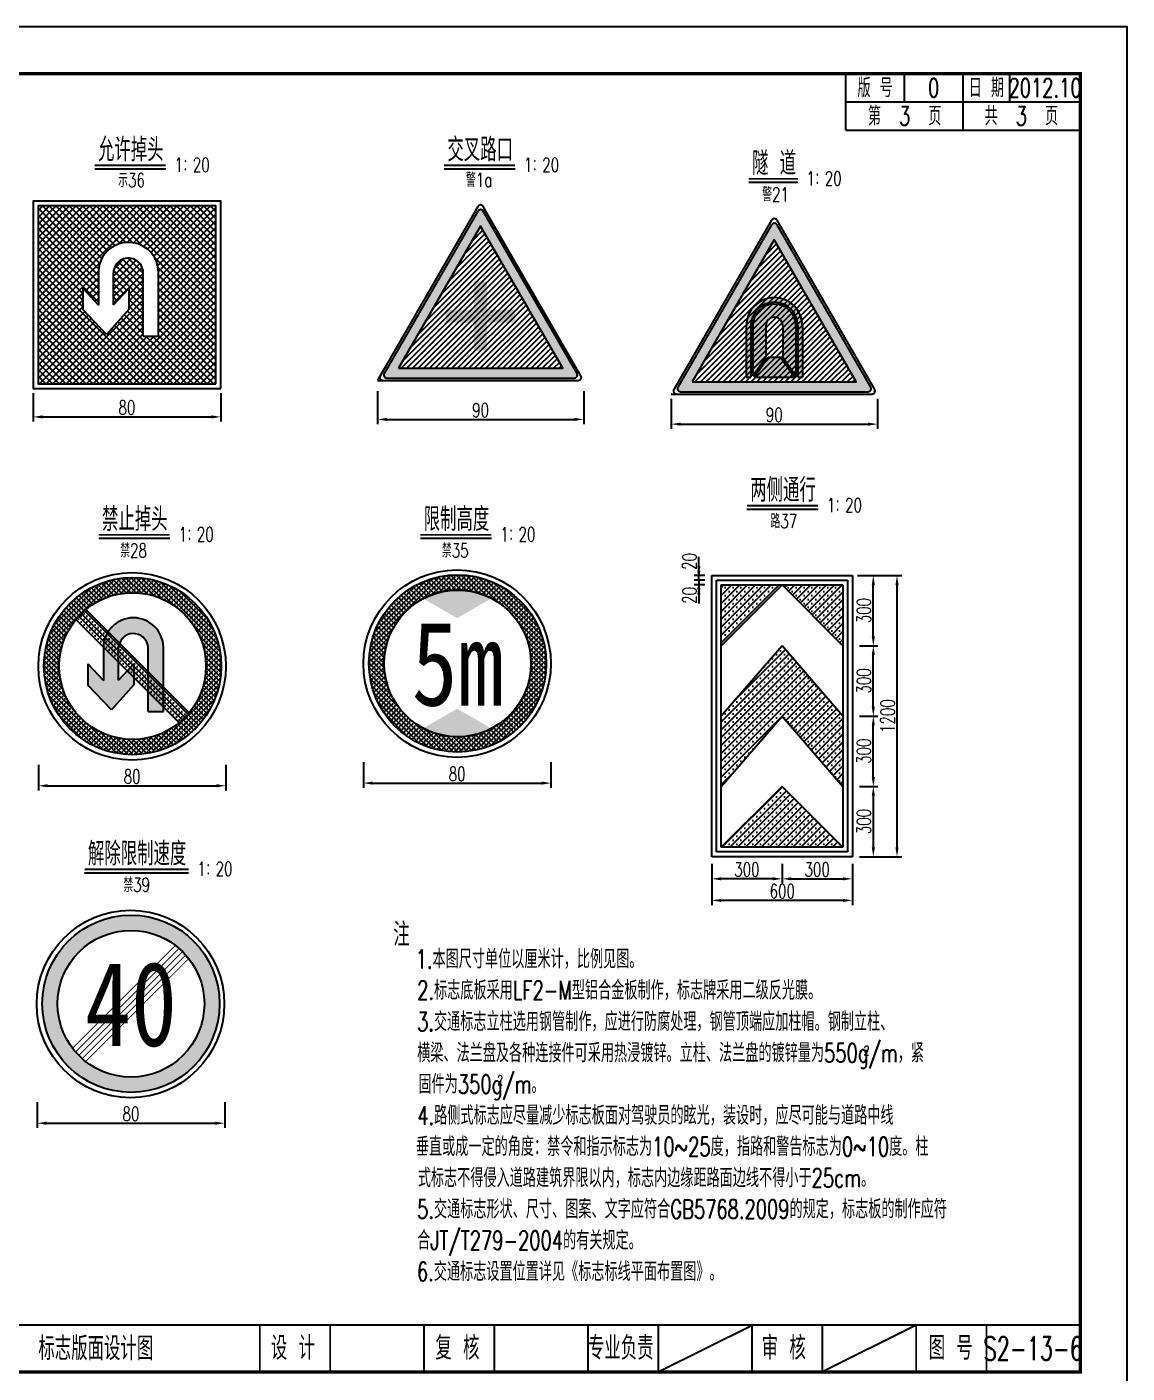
# Model space of a CAD drawing. Extents: x 9922 to 15217, y 1175 to 2938.
# Drawn here: x 14194.9 to 14429.6, y 1353.9 to 1641.1 of the extents above; entities that cross this region are included whole.
import ezdxf
from ezdxf.enums import TextEntityAlignment as Align

# ---------------------------------------------------------------- set-up
doc = ezdxf.new("R2010")
doc.units = 0
doc.header["$LTSCALE"] = 5
doc.header["$PDMODE"] = 32
doc.header["$PDSIZE"] = 0.3
doc.layers.get('0').update_dxf_attribs({"linetype": 'CONTINUOUS'})
doc.layers.get('DEFPOINTS').update_dxf_attribs({"linetype": 'CONTINUOUS'})
for name, color, linetype in [('1', 7, 'CONTINUOUS'), ('2', 7, 'CONTINUOUS'), ('J-交通标志', 4, 'CONTINUOUS'), ('LXL-现状标志牌', 4, 'CONTINUOUS'), ('内框', 4, 'CONTINUOUS'), ('图框', 7, 'CONTINUOUS'), ('尺寸标注', 4, 'CONTINUOUS'), ('文字', 7, 'CONTINUOUS'), ('文字字符', 7, 'CONTINUOUS'), ('标志', 4, 'CONTINUOUS'), ('标注', 4, 'CONTINUOUS')]:
    doc.layers.add(name, color=color, linetype=linetype)
doc.layers.add('BASE', color=6, linetype='CONTINUOUS', lineweight=18)
doc.styles.add('DESIGN', font='romans9_.shx', dxfattribs={"width": 0.8, "bigfont": 'hztxt.shx'})
doc.styles.get("Standard").update_dxf_attribs({"font": 'simplex1.shx', "width": 0.7, "bigfont": 'hztxt.shx'})
doc.styles.add('黑体', font='SIMHEI.TTF')
doc.dimstyles.new('1：20', dxfattribs={"dimtxt": 3, "dimasz": 2, "dimexe": 1, "dimexo": 1, "dimgap": 0.5, "dimtad": 1, "dimlfac": 2, "dimrnd": 0.009500000000000005, "dimdsep": 46, "dimtxsty": 'Standard', "dimcen": 0.09, "dimadec": 0, "dimazin": 0, "dimtfac": 1, "dimtix": 1, "dimtmove": 2, "dimatfit": 3, "dimfxl": 0, "dimtolj": 1, "dimtzin": 0, "dimarcsym": 0})
doc.dimstyles.new('副本 多多标注A3', dxfattribs={"dimtxt": 3, "dimasz": 2, "dimexe": 1, "dimexo": 1, "dimgap": 0.5, "dimtad": 1, "dimlfac": 2, "dimdsep": 46, "dimtxsty": 'Standard', "dimblk1": 'ARR5', "dimblk2": 'ARR5', "dimcen": 0, "dimclrd": 256, "dimclre": 256, "dimclrt": 256, "dimaunit": 1, "dimadec": 4, "dimazin": 0, "dimtfac": 1, "dimtix": 1, "dimtmove": 0, "dimatfit": 3, "dimfxl": 0, "dimtolj": 1, "dimtzin": 0, "dimarcsym": 0})

# ---------------------------------------------------------------- blocks, each defined once
blk = doc.blocks.new('series')
at = {"width": 0.75}
for tag, height, p in [('页码', 4, (-35.00000019351683, -18.99999978748997)), ('图名', 5, (-220.0000000007553, -281.9999998736282)), ('图号', 5, (-20.00000000087118, -281.9999997322674))]:
    blk.add_attdef(tag, text='', height=height, dxfattribs=at).set_placement(p, align=Align.MIDDLE_CENTER)
blk = doc.blocks.new('*D264')
at = {"layer": 'DEFPOINTS', "color": 0, "linetype": 'ByBlock'}
for p in [(14373.48900901048, 1524.07166967742), (14380.51942371647, 1524.07166967742), (14373.48900901047, 1464.071669677711)]:
    blk.add_point(p, dxfattribs=at)
at = {"layer": '标注', "linetype": 'ByBlock', "lineweight": -2}
for p, q in [((14374.51942371647, 1524.07166967742), (14381.51942371647, 1524.07166967742)), ((14380.51942371647, 1466.071669677711), (14380.51942371647, 1522.07166967742)), ((14374.51942371647, 1464.071669677711), (14381.51942371647, 1464.071669677711))]:
    blk.add_line(p, q, dxfattribs=at)
at = {"layer": '标注', "linetype": 'ByBlock'}
for points in [[(14380.18609038314, 1522.07166967742), (14380.8527570498, 1522.07166967742), (14380.51942371647, 1524.07166967742)], [(14380.18609038314, 1466.071669677711), (14380.8527570498, 1466.071669677711), (14380.51942371647, 1464.071669677711)]]:
    blk.add_solid(points, dxfattribs=at)
at = {"layer": '标注', "linetype": 'ByBlock', "insert": (14378.51942371647, 1494.07166967742), "char_height": 3, "attachment_point": 5, "rotation": 90}
blk.add_mtext('\\A1;1200', dxfattribs=at)
blk = doc.blocks.new('ARR5')
at = {"layer": 'BASE', "color": 2}
for p, q in [((0, 0), (-1.200000000000003, -0.2482758620689651)), ((0, 0), (-1.200000000000003, 0)), ((-1.200000000000003, 0), (-1.200000000000003, -0.2482758620689935))]:
    blk.add_line(p, q, dxfattribs=at)
blk = doc.blocks.new('*D265')
at = {"layer": 'DEFPOINTS', "color": 0, "linetype": 'ByBlock'}
for p in [(14340.98962901064, 1463.571669677711), (14370.98902901062, 1463.571669677711), (14340.98962901064, 1454.739560004392)]:
    blk.add_point(p, dxfattribs=at)
at = {"layer": '标注', "linetype": 'ByBlock', "lineweight": -2}
for p, q in [((14340.98962901064, 1460.739560004392), (14340.98962901064, 1453.739560004392)), ((14370.98902901062, 1460.739560004392), (14370.98902901062, 1453.739560004392)), ((14368.98902901062, 1454.739560004392), (14342.98962901064, 1454.739560004392))]:
    blk.add_line(p, q, dxfattribs=at)
at = {"layer": '标注', "linetype": 'ByBlock'}
for points in [[(14342.98962901064, 1455.072893337725), (14342.98962901064, 1454.406226671058), (14340.98962901064, 1454.739560004392)], [(14368.98902901062, 1455.072893337725), (14368.98902901062, 1454.406226671058), (14370.98902901062, 1454.739560004392)]]:
    blk.add_solid(points, dxfattribs=at)
at = {"layer": '标注', "linetype": 'ByBlock', "insert": (14356.03775601582, 1456.739560004392), "char_height": 3, "attachment_point": 5}
blk.add_mtext('\\A1;600', dxfattribs=at)
blk = doc.blocks.new('*D266')
at = {"layer": 'DEFPOINTS', "color": 0, "linetype": 'ByBlock'}
for p in [(14371.48902901062, 1479.07166967742), (14371.48902901046, 1464.071669677711), (14375.46242895854, 1464.071669677711)]:
    blk.add_point(p, dxfattribs=at)
at = {"layer": '标注', "linetype": 'ByBlock', "lineweight": -2}
for p, q in [((14372.48902901062, 1479.07166967742), (14376.46242895854, 1479.07166967742)), ((14375.46242895854, 1477.07166967742), (14375.46242895854, 1466.071669677711)), ((14372.48902901046, 1464.071669677711), (14376.46242895854, 1464.071669677711))]:
    blk.add_line(p, q, dxfattribs=at)
at = {"layer": '标注', "linetype": 'ByBlock'}
for points in [[(14375.12909562521, 1477.07166967742), (14375.79576229188, 1477.07166967742), (14375.46242895854, 1479.07166967742)], [(14375.12909562521, 1466.071669677711), (14375.79576229188, 1466.071669677711), (14375.46242895854, 1464.071669677711)]]:
    blk.add_solid(points, dxfattribs=at)
at = {"layer": '标注', "linetype": 'ByBlock', "insert": (14373.46242895854, 1471.571669677568), "char_height": 3, "attachment_point": 5, "rotation": 90}
blk.add_mtext('\\A1;300', dxfattribs=at)
blk = doc.blocks.new('*D267')
at = {"layer": 'DEFPOINTS', "color": 0, "linetype": 'ByBlock'}
for p in [(14371.48902901062, 1494.07166967742), (14375.46242895854, 1494.07166967742), (14371.48902901062, 1479.07166967742)]:
    blk.add_point(p, dxfattribs=at)
at = {"layer": '标注', "linetype": 'ByBlock', "lineweight": -2}
for p, q in [((14372.48902901062, 1494.07166967742), (14376.46242895854, 1494.07166967742)), ((14375.46242895854, 1481.07166967742), (14375.46242895854, 1492.07166967742)), ((14372.48902901062, 1479.07166967742), (14376.46242895854, 1479.07166967742))]:
    blk.add_line(p, q, dxfattribs=at)
at = {"layer": '标注', "linetype": 'ByBlock'}
for points in [[(14375.12909562521, 1492.07166967742), (14375.79576229188, 1492.07166967742), (14375.46242895854, 1494.07166967742)], [(14375.12909562521, 1481.07166967742), (14375.79576229188, 1481.07166967742), (14375.46242895854, 1479.07166967742)]]:
    blk.add_solid(points, dxfattribs=at)
at = {"layer": '标注', "linetype": 'ByBlock', "insert": (14373.46242895854, 1486.571669677422), "char_height": 3, "attachment_point": 5, "rotation": 90}
blk.add_mtext('\\A1;300', dxfattribs=at)
blk = doc.blocks.new('*D268')
at = {"layer": 'DEFPOINTS', "color": 0, "linetype": 'ByBlock'}
for p in [(14371.48902901062, 1509.07166967742), (14375.46242895854, 1509.07166967742), (14371.48902901062, 1494.07166967742)]:
    blk.add_point(p, dxfattribs=at)
at = {"layer": '标注', "linetype": 'ByBlock', "lineweight": -2}
for p, q in [((14372.48902901062, 1509.07166967742), (14376.46242895854, 1509.07166967742)), ((14375.46242895854, 1496.07166967742), (14375.46242895854, 1507.07166967742)), ((14372.48902901062, 1494.07166967742), (14376.46242895854, 1494.07166967742))]:
    blk.add_line(p, q, dxfattribs=at)
at = {"layer": '标注', "linetype": 'ByBlock'}
for points in [[(14375.12909562521, 1507.07166967742), (14375.79576229188, 1507.07166967742), (14375.46242895854, 1509.07166967742)], [(14375.12909562521, 1496.07166967742), (14375.79576229188, 1496.07166967742), (14375.46242895854, 1494.07166967742)]]:
    blk.add_solid(points, dxfattribs=at)
at = {"layer": '标注', "linetype": 'ByBlock', "insert": (14373.46242895854, 1501.571669677422), "char_height": 3, "attachment_point": 5, "rotation": 90}
blk.add_mtext('\\A1;300', dxfattribs=at)
blk = doc.blocks.new('*D269')
at = {"layer": 'DEFPOINTS', "color": 0, "linetype": 'ByBlock'}
for p in [(14371.09672938333, 1524.07166967742), (14375.46242895854, 1524.07166967742), (14371.48902901062, 1509.07166967742)]:
    blk.add_point(p, dxfattribs=at)
at = {"layer": '标注', "linetype": 'ByBlock', "lineweight": -2}
for p, q in [((14372.09672938333, 1524.07166967742), (14376.46242895854, 1524.07166967742)), ((14375.46242895854, 1511.07166967742), (14375.46242895854, 1522.07166967742)), ((14372.48902901062, 1509.07166967742), (14376.46242895854, 1509.07166967742))]:
    blk.add_line(p, q, dxfattribs=at)
at = {"layer": '标注', "linetype": 'ByBlock'}
for points in [[(14375.12909562521, 1522.07166967742), (14375.79576229188, 1522.07166967742), (14375.46242895854, 1524.07166967742)], [(14375.12909562521, 1511.07166967742), (14375.79576229188, 1511.07166967742), (14375.46242895854, 1509.07166967742)]]:
    blk.add_solid(points, dxfattribs=at)
at = {"layer": '标注', "linetype": 'ByBlock', "insert": (14373.46242895854, 1516.571669677422), "char_height": 3, "attachment_point": 5, "rotation": 90}
blk.add_mtext('\\A1;300', dxfattribs=at)
blk = doc.blocks.new('*D270')
at = {"layer": 'DEFPOINTS', "color": 0, "linetype": 'ByBlock'}
for p in [(14340.98962901063, 1463.57166967771), (14355.98932901068, 1463.57166967771), (14340.98962901063, 1459.348410249113)]:
    blk.add_point(p, dxfattribs=at)
at = {"layer": '标注', "linetype": 'ByBlock', "lineweight": -2}
for p, q in [((14340.98962901063, 1462.57166967771), (14340.98962901063, 1458.348410249113)), ((14355.98932901068, 1462.57166967771), (14355.98932901068, 1458.348410249113)), ((14353.98932901068, 1459.348410249113), (14342.98962901063, 1459.348410249113))]:
    blk.add_line(p, q, dxfattribs=at)
at = {"layer": '标注', "linetype": 'ByBlock'}
for points in [[(14342.98962901063, 1459.681743582446), (14342.98962901063, 1459.015076915779), (14340.98962901063, 1459.348410249113)], [(14353.98932901068, 1459.681743582446), (14353.98932901068, 1459.015076915779), (14355.98932901068, 1459.348410249113)]]:
    blk.add_solid(points, dxfattribs=at)
at = {"layer": '标注', "linetype": 'ByBlock', "insert": (14348.48947901065, 1461.348410249113), "char_height": 3, "attachment_point": 5}
blk.add_mtext('\\A1;300', dxfattribs=at)
blk = doc.blocks.new('*D271')
at = {"layer": 'DEFPOINTS', "color": 0, "linetype": 'ByBlock'}
for p in [(14355.98932901068, 1463.57166967771), (14370.98902901062, 1463.57166967771), (14370.98902901062, 1459.348410249113)]:
    blk.add_point(p, dxfattribs=at)
at = {"layer": '标注', "linetype": 'ByBlock', "lineweight": -2}
for p, q in [((14355.98932901068, 1462.57166967771), (14355.98932901068, 1458.348410249113)), ((14370.98902901062, 1462.57166967771), (14370.98902901062, 1458.348410249113)), ((14357.98932901068, 1459.348410249113), (14368.98902901062, 1459.348410249113))]:
    blk.add_line(p, q, dxfattribs=at)
at = {"layer": '标注', "linetype": 'ByBlock'}
for points in [[(14357.98932901068, 1459.681743582446), (14357.98932901068, 1459.015076915779), (14355.98932901068, 1459.348410249113)], [(14368.98902901062, 1459.681743582446), (14368.98902901062, 1459.015076915779), (14370.98902901062, 1459.348410249113)]]:
    blk.add_solid(points, dxfattribs=at)
at = {"layer": '标注', "linetype": 'ByBlock', "insert": (14363.48917901065, 1461.348410249113), "char_height": 3, "attachment_point": 5}
blk.add_mtext('\\A1;300', dxfattribs=at)
blk = doc.blocks.new('*D272')
at = {"layer": 'DEFPOINTS', "color": 0, "linetype": 'ByBlock'}
for p in [(14338.25186481228, 1524.07166967742), (14340.48962901063, 1524.07166967742), (14340.48962901063, 1523.0716496775)]:
    blk.add_point(p, dxfattribs=at)
at = {"layer": '标注', "linetype": 'ByBlock', "lineweight": -2}
for p, q in [((14338.25186481228, 1526.07166967742), (14338.25186481228, 1528.07166967742)), ((14339.48962901063, 1524.07166967742), (14337.25186481228, 1524.07166967742)), ((14339.48962901063, 1523.0716496775), (14337.25186481228, 1523.0716496775)), ((14338.25186481228, 1523.0716496775), (14338.25186481228, 1524.07166967742)), ((14338.25186481228, 1521.0716496775), (14338.25186481228, 1519.0716496775))]:
    blk.add_line(p, q, dxfattribs=at)
at = {"layer": '标注', "linetype": 'ByBlock'}
for points in [[(14337.91853147894, 1526.07166967742), (14338.58519814561, 1526.07166967742), (14338.25186481228, 1524.07166967742)], [(14337.91853147894, 1521.0716496775), (14338.58519814561, 1521.0716496775), (14338.25186481228, 1523.0716496775)]]:
    blk.add_solid(points, dxfattribs=at)
at = {"layer": '标注', "linetype": 'ByBlock', "insert": (14336.25186481228, 1527.0716496775), "char_height": 3, "attachment_point": 5, "rotation": 90}
blk.add_mtext('\\A1;20', dxfattribs=at)
blk = doc.blocks.new('*D273')
at = {"layer": 'DEFPOINTS', "color": 0, "linetype": 'ByBlock'}
for p in [(14340.48962901063, 1523.0716496775), (14338.25186481228, 1522.071689677455), (14340.48962901063, 1522.071689677455)]:
    blk.add_point(p, dxfattribs=at)
at = {"layer": '标注', "linetype": 'ByBlock', "lineweight": -2}
for p, q in [((14338.25186481228, 1525.0716496775), (14338.25186481228, 1527.0716496775)), ((14339.48962901063, 1523.0716496775), (14337.25186481228, 1523.0716496775)), ((14338.25186481228, 1523.0716496775), (14338.25186481228, 1522.071689677455)), ((14339.48962901063, 1522.071689677455), (14337.25186481228, 1522.071689677455)), ((14338.25186481228, 1520.071689677455), (14338.25186481228, 1518.071689677455))]:
    blk.add_line(p, q, dxfattribs=at)
at = {"layer": '标注', "linetype": 'ByBlock'}
for points in [[(14337.91853147894, 1525.0716496775), (14338.58519814561, 1525.0716496775), (14338.25186481228, 1523.0716496775)], [(14337.91853147894, 1520.071689677455), (14338.58519814561, 1520.071689677455), (14338.25186481228, 1522.071689677455)]]:
    blk.add_solid(points, dxfattribs=at)
at = {"layer": '标注', "linetype": 'ByBlock', "insert": (14336.25186481228, 1519.826627051529), "char_height": 3, "attachment_point": 5, "rotation": 90}
blk.add_mtext('\\A1;20', dxfattribs=at)
blk = doc.blocks.new('*D274')
at = {"layer": 'DEFPOINTS', "color": 0, "linetype": 'Continuous'}
for p in [(14332.33342009092, 1562.790663613715), (14376.33516455041, 1562.790663613716), (14376.33516455041, 1556.371449082023)]:
    blk.add_point(p, dxfattribs=at)
at = {"layer": '尺寸标注', "color": 0, "linetype": 'Continuous', "lineweight": -2}
for p, q in [((14332.33342009092, 1561.790663613715), (14332.33342009092, 1555.371449082023)), ((14376.33516455041, 1561.790663613716), (14376.33516455041, 1555.371449082023)), ((14334.33342009092, 1556.371449082023), (14374.33516455041, 1556.371449082023))]:
    blk.add_line(p, q, dxfattribs=at)
at = {"layer": '尺寸标注', "color": 0, "linetype": 'Continuous'}
for points in [[(14334.33342009092, 1556.704782415356), (14334.33342009092, 1556.03811574869), (14332.33342009092, 1556.371449082023)], [(14374.33516455041, 1556.704782415356), (14374.33516455041, 1556.03811574869), (14376.33516455041, 1556.371449082023)]]:
    blk.add_solid(points, dxfattribs=at)
at = {"layer": '尺寸标注', "color": 0, "linetype": 'Continuous', "insert": (14354.33429232066, 1558.371449082023), "char_height": 3, "attachment_point": 5}
blk.add_mtext('\\A1;90', dxfattribs=at)
blk = doc.blocks.new('*D395')
at = {"layer": 'DEFPOINTS', "color": 0, "linetype": 'Continuous'}
for p in [(14196.24853816027, 1563.950651051226), (14236.24666351418, 1563.950651051161), (14236.24666351418, 1557.911215485169)]:
    blk.add_point(p, dxfattribs=at)
at = {"layer": '尺寸标注', "color": 0, "linetype": 'Continuous', "lineweight": -2}
for p, q in [((14196.24853816027, 1562.950651051226), (14196.24853816027, 1556.911215485169)), ((14236.24666351418, 1562.950651051161), (14236.24666351418, 1556.911215485169)), ((14198.24853816027, 1557.911215485169), (14234.24666351418, 1557.911215485169))]:
    blk.add_line(p, q, dxfattribs=at)
at = {"layer": '尺寸标注', "color": 0, "linetype": 'Continuous'}
for points in [[(14198.24853816027, 1558.244548818502), (14198.24853816027, 1557.577882151836), (14196.24853816027, 1557.911215485169)], [(14234.24666351418, 1558.244548818502), (14234.24666351418, 1557.577882151836), (14236.24666351418, 1557.911215485169)]]:
    blk.add_solid(points, dxfattribs=at)
at = {"layer": '尺寸标注', "color": 0, "linetype": 'Continuous', "insert": (14216.24760083722, 1559.911215485169), "char_height": 3, "attachment_point": 5}
blk.add_mtext('\\A1;80', dxfattribs=at)
blk = doc.blocks.new('*D276')
at = {"layer": 'DEFPOINTS', "color": 0, "linetype": 'Continuous'}
for p in [(14197.34467627925, 1484.697727838301), (14237.34434795777, 1484.697727838301), (14237.34434795777, 1479.202517157739)]:
    blk.add_point(p, dxfattribs=at)
at = {"layer": '尺寸标注', "color": 0, "linetype": 'Continuous', "lineweight": -2}
for p, q in [((14197.34467627925, 1483.697727838301), (14197.34467627925, 1478.202517157739)), ((14237.34434795777, 1483.697727838301), (14237.34434795777, 1478.202517157739)), ((14199.34467627925, 1479.202517157739), (14235.34434795777, 1479.202517157739))]:
    blk.add_line(p, q, dxfattribs=at)
at = {"layer": '尺寸标注', "color": 0, "linetype": 'Continuous'}
for points in [[(14199.34467627925, 1479.535850491072), (14199.34467627925, 1478.869183824406), (14197.34467627925, 1479.202517157739)], [(14235.34434795777, 1479.535850491072), (14235.34434795777, 1478.869183824406), (14237.34434795777, 1479.202517157739)]]:
    blk.add_solid(points, dxfattribs=at)
at = {"layer": '尺寸标注', "color": 0, "linetype": 'Continuous', "insert": (14217.34451211851, 1481.202517157739), "char_height": 3, "attachment_point": 5}
blk.add_mtext('\\A1;80', dxfattribs=at)
blk = doc.blocks.new('*D277')
at = {"layer": 'DEFPOINTS', "color": 0, "linetype": 'Continuous'}
for p in [(14266.67921400823, 1485.264743115697), (14306.67888568675, 1485.264743115697), (14306.67888568675, 1479.769532435134)]:
    blk.add_point(p, dxfattribs=at)
at = {"layer": '尺寸标注', "color": 0, "linetype": 'Continuous', "lineweight": -2}
for p, q in [((14266.67921400823, 1484.264743115697), (14266.67921400823, 1478.769532435134)), ((14306.67888568675, 1484.264743115697), (14306.67888568675, 1478.769532435134)), ((14268.67921400823, 1479.769532435134), (14304.67888568675, 1479.769532435134))]:
    blk.add_line(p, q, dxfattribs=at)
at = {"layer": '尺寸标注', "color": 0, "linetype": 'Continuous'}
for points in [[(14268.67921400823, 1480.102865768468), (14268.67921400823, 1479.436199101801), (14266.67921400823, 1479.769532435134)], [(14304.67888568675, 1480.102865768468), (14304.67888568675, 1479.436199101801), (14306.67888568675, 1479.769532435134)]]:
    blk.add_solid(points, dxfattribs=at)
at = {"layer": '尺寸标注', "color": 0, "linetype": 'Continuous', "insert": (14286.67904984749, 1481.769532435134), "char_height": 3, "attachment_point": 5}
blk.add_mtext('\\A1;80', dxfattribs=at)
blk = doc.blocks.new('*D285')
at = {"layer": 'DEFPOINTS', "color": 0, "linetype": 'Continuous'}
for p in [(14269.68286656667, 1565.704091434757), (14313.68461102616, 1565.704091434757), (14313.68461102616, 1557.379770651527)]:
    blk.add_point(p, dxfattribs=at)
at = {"layer": '尺寸标注', "color": 0, "linetype": 'Continuous', "lineweight": -2}
for p, q in [((14269.68286656667, 1563.379770651527), (14269.68286656667, 1556.379770651527)), ((14313.68461102616, 1563.379770651527), (14313.68461102616, 1556.379770651527)), ((14271.68286656667, 1557.379770651527), (14311.68461102616, 1557.379770651527))]:
    blk.add_line(p, q, dxfattribs=at)
at = {"layer": '尺寸标注', "color": 0, "linetype": 'Continuous'}
for points in [[(14271.68286656667, 1557.71310398486), (14271.68286656667, 1557.046437318194), (14269.68286656667, 1557.379770651527)], [(14311.68461102616, 1557.71310398486), (14311.68461102616, 1557.046437318194), (14313.68461102616, 1557.379770651527)]]:
    blk.add_solid(points, dxfattribs=at)
at = {"layer": '尺寸标注', "color": 0, "linetype": 'Continuous', "insert": (14291.68373879642, 1559.379770651527), "char_height": 3, "attachment_point": 5}
blk.add_mtext('\\A1;90', dxfattribs=at)
blk = doc.blocks.new('123')
at = {"layer": '图框'}
blk.add_lwpolyline([(10930.15521154882, 1893.643909131336), (10930.15521154882, 2190.643909131336), (10510.15521154882, 2190.643909131336), (10510.15521154882, 1893.643909131336)], close=True, dxfattribs=at)
blk = doc.blocks.new('*D462')
at = {"layer": 'DEFPOINTS', "color": 0, "linetype": 'Continuous'}
for p in [(14197.09905223795, 1412.68972533857), (14237.09872391646, 1412.68972533857), (14237.09872391646, 1407.194514658007)]:
    blk.add_point(p, dxfattribs=at)
at = {"layer": '尺寸标注', "color": 0, "linetype": 'Continuous', "lineweight": -2}
for p, q in [((14197.09905223795, 1411.68972533857), (14197.09905223795, 1406.194514658007)), ((14237.09872391646, 1411.68972533857), (14237.09872391646, 1406.194514658007)), ((14199.09905223795, 1407.194514658007), (14235.09872391646, 1407.194514658007))]:
    blk.add_line(p, q, dxfattribs=at)
at = {"layer": '尺寸标注', "color": 0, "linetype": 'Continuous'}
for points in [[(14199.09905223795, 1407.52784799134), (14199.09905223795, 1406.861181324674), (14197.09905223795, 1407.194514658007)], [(14235.09872391646, 1407.52784799134), (14235.09872391646, 1406.861181324674), (14237.09872391646, 1407.194514658007)]]:
    blk.add_solid(points, dxfattribs=at)
at = {"layer": '尺寸标注', "color": 0, "linetype": 'Continuous', "insert": (14217.0988880772, 1409.194514658007), "char_height": 3, "attachment_point": 5}
blk.add_mtext('\\A1;80', dxfattribs=at)

msp = doc.modelspace()

# ---------------------------------------------------------------- hatches: boundary and pattern name
for points in [[(14299.02819345541, 1580.825277471292), (14299.02819345541, 1578.025277471291), (14293.02819345541, 1578.025277471291), (14293.02819345541, 1572.025277471291), (14290.22819345541, 1572.025277471291), (14290.22819345541, 1578.025277471291), (14284.22819345541, 1578.025277471291), (14284.22819345541, 1580.825277471292), (14290.22819345541, 1580.825277471292), (14290.22819345541, 1586.825277471292), (14293.02819345541, 1586.825277471292), (14293.02819345541, 1580.825277471292)], [(14353.02764409267, 1570.627554264874), (14355.64828823777, 1570.627554264874), (14358.64828823777, 1566.379186971776), (14350.02764409267, 1566.379186971776)]]:
    msp.add_hatch(color=256).paths.add_polyline_path(points)
h = msp.add_hatch(color=256)
edge = h.paths.add_edge_path()
edge.add_arc((14354.33796616522, 1577.379186971776), 5, 0, 180)
edge.add_line((14349.33796616522, 1577.379186971776), (14349.33796616522, 1566.379186971776))
edge.add_line((14349.33796616522, 1566.379186971776), (14348.33796616522, 1566.379186971776))
edge.add_line((14348.33796616522, 1566.379186971776), (14348.33796616522, 1577.379186971776))
edge.add_arc((14354.33796616522, 1577.379186971776), 6, 0, 180, ccw=False)
edge.add_line((14360.33796616522, 1577.379186971776), (14360.33796616522, 1566.379186971776))
edge.add_line((14360.33796616522, 1566.379186971776), (14359.33796616522, 1566.379186971776))
edge.add_line((14359.33796616522, 1566.379186971776), (14359.33796616522, 1577.379186971776))
h = msp.add_hatch(color=256)
edge = h.paths.add_edge_path()
edge.add_line((14349.73796616522, 1566.662411457982), (14352.53796616522, 1570.627554264874))
edge.add_line((14352.53796616522, 1570.627554264874), (14352.53796616522, 1577.379186971776))
edge.add_arc((14354.33796616522, 1577.394571618351), 1.800065745284769, -0.4896965858728777, 180.4896965858663, ccw=False)
edge.add_line((14356.13796616522, 1577.379186971776), (14356.13796616522, 1570.627554264874))
edge.add_line((14356.13796616522, 1570.627554264874), (14358.93796616522, 1566.662411457983))
edge.add_line((14358.93796616522, 1566.662411457983), (14358.93796616522, 1577.379186971776))
edge.add_arc((14354.33796616522, 1577.379186971776), 4.6, 0, 180)
edge.add_line((14349.73796616522, 1577.379186971776), (14349.73796616522, 1566.662411457982))
at = {"layer": '1'}
h = msp.add_hatch(color=256, dxfattribs=at)
h.paths.add_polyline_path([(14292.26761217745, 1601.763471145751, 0.5773502691896254), (14291.05984498899, 1601.763471145751), (14271.1315401564, 1567.246634666975, 0.5773502691896583), (14271.73542375063, 1566.200677599911), (14311.59203341582, 1566.200677599911, 0.5773502691896254), (14312.19591701005, 1567.246634666975)])
h.paths.add_polyline_path([(14291.66372858322, 1598.625599944559), (14309.1764990389, 1568.292591734039), (14274.15095812755, 1568.292591734039)], flags=16)
h = msp.add_hatch(color=256, dxfattribs=at)
h.paths.add_polyline_path([(14354.91795805049, 1598.85004332471, 0.5773502691896254), (14353.71019086203, 1598.85004332471), (14333.78188602943, 1564.333206845934, 0.5773502691896583), (14334.38576962366, 1563.28724977887), (14374.24237928886, 1563.28724977887, 0.5773502691896254), (14374.84626288309, 1564.333206845934)])
h.paths.add_polyline_path([(14354.31407445626, 1595.712172123518), (14371.82684491193, 1565.379163912998), (14336.80130400058, 1565.379163912998)], flags=16)
at = {"layer": '2'}
h = msp.add_hatch(dxfattribs=at)
h.set_pattern_fill('ANSI37', color=5, scale=0.3190131858783496, style=0)
h.set_pattern_definition([(45, (15082.03326536541, 1501.184165444802), (-0.716205028796455, 0.716205028796455), []), (135, (15082.03326536541, 1501.184165444802), (-0.7162050287964552, -0.7162050287964549), [])])
h.paths.add_polyline_path([(14197.26938035508, 1564.971493246037), (14235.22582131937, 1564.971493246037), (14235.22582131937, 1602.927934210321), (14197.26938035508, 1602.927934210321)])
h.paths.add_polyline_path([(14206.85116525804, 1585.357152582718), (14210.14603786508, 1581.780073691572), (14210.14603786508, 1588.6532645625, -1.018931031244857), (14222.95944123783, 1588.612615191282), (14222.95944123783, 1575.154351756553), (14219.70524166997, 1575.154351756553), (14219.70524166997, 1588.974874863913, 0.9348253795597157), (14213.36458027084, 1588.690335245262), (14213.36444891932, 1581.820723063009), (14216.6544370008, 1585.316503211288), (14216.6544370008, 1580.845156092694), (14211.8620322312, 1575.520184136723), (14206.85116525804, 1580.80450672126)], flags=16)
h = msp.add_hatch(dxfattribs=at)
h.set_pattern_fill('ANSI31', color=2, scale=0.2681941197600131, style=0)
h.set_pattern_definition([(45, (9814.88322281318, 598.2736363454992), (-0.6021129714024027, 0.6021129714024028), [])])
h.paths.add_polyline_path([(14291.68727079672, 1598.610898214015), (14274.17391928054, 1568.285476847982), (14309.1943612303, 1568.285476847982)])
h = msp.add_hatch(dxfattribs=at)
h.set_pattern_fill('ANSI31', color=2, scale=0.2681941197600131, style=0)
h.set_pattern_definition([(45, (9877.533568686216, 595.3602085244581), (-0.6021129714024027, 0.6021129714024028), [])])
h.paths.add_polyline_path([(14354.33761666976, 1595.697470392974), (14336.82426515357, 1565.372049026941), (14371.84470710334, 1565.372049026941)])
h = msp.add_hatch(dxfattribs=at)
h.set_pattern_fill('SACNCR', color=1, scale=0.3165740969017776, angle=90, style=0)
h.set_pattern_definition([(135, (9253.661407911173, 307.9612527398149), (-0.5330468384013991, -0.533046838401399), []), (135, (9253.661407911173, 308.4943002041778), (-0.5330468384013991, -0.533046838401399), [0, -0.753842068247358])])
h.paths.add_polyline_path([(14198.5289888365, 1504.744304137311, 1), (14236.35808491549, 1504.744304137311, 1)])
h.paths.add_polyline_path([(14233.10203257747, 1504.744304137311, -1), (14201.78504117453, 1504.744304137311, -1)], flags=16)
h = msp.add_hatch(dxfattribs=at)
h.set_pattern_fill('SACNCR', color=1, scale=0.3165740969017776, angle=90, style=0)
h.set_pattern_definition([(135, (9322.995945640148, 308.5282680172104), (-0.5330468384013991, -0.533046838401399), []), (135, (9322.995945640148, 309.0613154815733), (-0.5330468384013991, -0.533046838401399), [0, -0.753842068247358])])
h.paths.add_polyline_path([(14267.86352656548, 1505.311319414707, 1), (14305.69262264447, 1505.311319414707, 1)])
h.paths.add_polyline_path([(14302.43657030644, 1505.311319414707, -1), (14271.11957890351, 1505.311319414707, -1)], flags=16)
h = msp.add_hatch(dxfattribs=at)
h.set_pattern_fill('SACNCR', color=10, scale=0.5, angle=5.856e-11, style=0)
h.set_pattern_definition([(45.00000000005856, (10796.9339123823, 1437.305378933625), (-0.8418990113510936, 0.8418990113493728), []), (45.00000000005856, (10797.7758123823, 1437.305378933626), (-0.8418990113510936, 0.8418990113493728), [0, -1.190625])])
h.paths.add_polyline_path([(14355.98932901075, 1522.071689677456), (14342.98960901067, 1522.071689677455), (14342.98960901068, 1509.071669677429)])
h.paths.add_polyline_path([(14368.98904901076, 1522.071689677456), (14355.98932901075, 1522.071689677455), (14368.98904901076, 1509.07166967742)])
h.paths.add_polyline_path([(14355.98932901075, 1509.071669677419), (14342.98960901069, 1494.07166967744), (14342.9896090107, 1479.071669677452), (14355.98932901075, 1494.071669677419), (14368.98904901076, 1479.07166967742), (14368.98904901076, 1494.071669677421)])
h.paths.add_polyline_path([(14355.98932901068, 1479.07166967742), (14342.9896090107, 1466.071649677384), (14368.98904901076, 1466.071649677384)])
h = msp.add_hatch(dxfattribs=at)
h.set_pattern_fill('SACNCR', color=1, scale=9, angle=90, style=0)
h.set_pattern_definition([(135, (11774.08150915057, 164.6134917198319), (-0.5966213466261495, -0.5966213466261494), []), (135, (11774.08150915057, 165.2101130688319), (-0.5966213466261495, -0.5966213466261494), [0, -0.84375])])
h.paths.add_polyline_path([(14229.52550567318, 1494.783655683685), (14207.48288842238, 1516.826272934497), (14205.36156807882, 1514.704952590937), (14227.40418532962, 1492.662335340126)])
at = {"layer": '标志', "linetype": 'Continuous'}
h = msp.add_hatch(color=7, dxfattribs=at)
edge = h.paths.add_edge_path()
edge.add_line((14286.67904984749, 1514.969501995398), (14279.44454860739, 1519.146343233824))
edge.add_arc((14286.77807460498, 1505.311319414709), 15.65849570146462, 62.501910019587, 117.92670436806691, ccw=False)
edge.add_line((14294.00790026243, 1519.200815755313), (14286.67904984749, 1514.969501995398))
h = msp.add_hatch(color=7, dxfattribs=at)
edge = h.paths.add_edge_path()
edge.add_line((14214.43840637284, 1501.701124766795), (14214.43853772435, 1508.57073694905))
edge.add_arc((14217.61846403296, 1508.499178862654), 3.180731344825718, 6.428005607754585, 178.7108869535317, ccw=False)
edge.add_line((14220.77919912348, 1508.85527656772), (14220.77919912348, 1495.034753460341))
edge.add_line((14220.77919912348, 1495.034753460341), (14224.03339869134, 1495.034753460341))
edge.add_line((14224.03339869134, 1495.034753460341), (14224.03339869134, 1508.77398380622))
edge.add_arc((14217.62707819787, 1508.633500350589), 6.407860631003816, 1.256231134257319, 179.1072990752229)
edge.add_line((14211.21999531859, 1508.733334434786), (14211.21999531859, 1501.66047539536))
edge.add_line((14211.21999531859, 1501.66047539536), (14207.92512271155, 1505.237554286507))
edge.add_line((14207.92512271155, 1505.237554286507), (14207.92512271155, 1500.684908425048))
edge.add_line((14207.92512271155, 1500.684908425048), (14212.93598968471, 1495.400585840513))
edge.add_line((14212.93598968471, 1495.400585840513), (14217.72839445431, 1500.725557796482))
edge.add_line((14217.72839445431, 1500.725557796482), (14217.72839445431, 1505.196904915074))
edge.add_line((14217.72839445431, 1505.196904915074), (14214.43840637284, 1501.701124766795))
h = msp.add_hatch(color=7, dxfattribs=at)
edge = h.paths.add_edge_path()
edge.add_line((14286.67904984749, 1495.653136834015), (14294.00790026243, 1491.4218230741))
edge.add_arc((14286.77807460498, 1505.311319414708), 15.65849570146792, 242.0732956319357, 297.4980899804042, ccw=False)
edge.add_line((14279.44454860739, 1491.47629559559), (14286.67904984749, 1495.653136834015))
h = msp.add_hatch(color=7, dxfattribs=at)
edge = h.paths.add_edge_path(flags=16)
edge.add_arc((14217.0988880772, 1432.686110339447), 15.65849570146714, 0, 360)
edge = h.paths.add_edge_path()
edge.add_arc((14217.0988880772, 1432.686110339447), 18.91454803949361, 0, 360)

# ---------------------------------------------------------------- linework, layer by layer
at = {"layer": '1', "linetype": 'ByBlock'}
for points in [[(14270.84434571681, 1565.704091434757), (14312.52333952723, 1565.704091434756, 0.5773395539759058), (14313.10400760572, 1566.709800717996), (14292.26823646193, 1602.801094232406, 0.5773200870172038), (14291.10695221777, 1602.801184138615), (14270.26372955113, 1566.709890624205, 0.5773911677442399)], [(14333.49469158985, 1562.790663613716), (14375.17368540027, 1562.790663613715, 0.5773395539759058), (14375.75435347875, 1563.796372896955), (14354.91858233497, 1599.887666411365, 0.5773200870172038), (14353.7572980908, 1599.887756317574), (14332.91407542417, 1563.796462803164, 0.5773911677442399)]]:
    msp.add_lwpolyline(points, format="xyb", close=True, dxfattribs=at)
at = {"layer": 'J-交通标志', "color": 2}
for p, q in [((14340.98962901063, 1524.07166967742), (14370.98902901065, 1524.07166967742)), ((14340.98962901063, 1464.071669677711), (14340.98962901063, 1524.07166967742)), ((14370.98902901065, 1524.07166967742), (14370.98902901061, 1464.071669677711)), ((14370.98902901061, 1464.071669677711), (14340.98962901063, 1464.071669677711))]:
    msp.add_line(p, q, dxfattribs=at)
msp.add_lwpolyline([(14236.24666351418, 1563.950651051226), (14236.24666351418, 1603.948776405132), (14196.24853816027, 1603.948776405132), (14196.24853816027, 1563.950651051226)], close=True, dxfattribs=at)
at = {"layer": 'J-交通标志'}
msp.add_lwpolyline([(14235.22582131937, 1564.971493246037), (14235.22582131937, 1602.927934210321), (14197.26938035508, 1602.927934210321), (14197.26938035508, 1564.971493246037)], close=True, dxfattribs=at)
at = {"layer": 'J-交通标志', "color": 2}
for centre in [(14217.34451211851, 1504.694112839179), (14286.67904984749, 1505.261128116574), (14216.99986331971, 1432.635919041314)]:
    msp.add_circle(centre, 19.99989881883577, dxfattribs=at)
at = {"layer": 'LXL-现状标志牌'}
for p, q in [((14341.98958901068, 1523.0716496775), (14369.98906901071, 1523.0716496775)), ((14341.98958901068, 1465.07168967763), (14341.98958901068, 1523.0716496775)), ((14369.98906901071, 1523.0716496775), (14369.98906901071, 1465.071689677339)), ((14342.98960901067, 1522.071689677455), (14368.98904901076, 1522.071689677455)), ((14342.9896090107, 1466.071649677384), (14342.98960901067, 1522.071689677455)), ((14342.98960901067, 1509.07166967742), (14355.98932901075, 1522.071689677455)), ((14355.98932901075, 1522.071689677455), (14368.98904901076, 1509.07166967742)), ((14368.98904901076, 1522.071689677455), (14368.98904901076, 1466.071649677384)), ((14342.98960901067, 1494.07166967742), (14342.98960901067, 1509.07166967742)), ((14355.98932901075, 1509.07166967742), (14342.98960901067, 1494.07166967742)), ((14368.98904901076, 1494.07166967742), (14355.98932901075, 1509.07166967742)), ((14368.98904901076, 1509.07166967742), (14368.98904901076, 1494.07166967742)), ((14342.98960901067, 1479.07166967742), (14355.98932901075, 1494.07166967742)), ((14355.98932901075, 1494.07166967742), (14368.98904901076, 1479.07166967742)), ((14342.9896090107, 1466.071649677384), (14342.98960901067, 1479.07166967742)), ((14355.98932901068, 1479.07166967742), (14342.9896090107, 1466.071649677384)), ((14368.98904901076, 1466.071649677384), (14355.98932901068, 1479.07166967742)), ((14368.98904901076, 1479.07166967742), (14368.98904901076, 1466.071649677384)), ((14369.98906901071, 1465.071689677339), (14341.98958901068, 1465.07168967763)), ((14368.98904901076, 1466.071649677384), (14342.9896090107, 1466.071649677384))]:
    msp.add_line(p, q, dxfattribs=at)
at = {"layer": '内框'}
for p, q in [((14210.14603786508, 1588.852932730998), (14210.14603786508, 1581.780073691572)), ((14213.36444891933, 1581.820723063007), (14213.36458027084, 1588.690335245262)), ((14219.70524166997, 1575.154351756553), (14219.70524166997, 1588.974874863932)), ((14222.95944123783, 1575.154351756553), (14222.95944123783, 1588.893582102432)), ((14206.85116525804, 1585.357152582719), (14206.85116525804, 1580.80450672126)), ((14206.85116525804, 1585.357152582719), (14210.14603786508, 1581.780073691572)), ((14213.36444891933, 1581.820723063007), (14216.6544370008, 1585.316503211286)), ((14216.6544370008, 1585.316503211286), (14216.6544370008, 1580.845156092694)), ((14211.8620322312, 1575.520184136725), (14206.85116525804, 1580.80450672126)), ((14216.6544370008, 1580.845156092694), (14211.8620322312, 1575.520184136725)), ((14219.70524166997, 1575.154351756553), (14222.95944123783, 1575.154351756553)), ((14211.21999531859, 1508.733334434786), (14211.21999531859, 1501.66047539536)), ((14214.43840637284, 1501.701124766795), (14214.43853772435, 1508.57073694905)), ((14220.77919912348, 1495.034753460341), (14220.77919912348, 1508.85527656772)), ((14224.03339869134, 1495.034753460341), (14224.03339869134, 1508.77398380622)), ((14207.92512271155, 1505.237554286507), (14207.92512271155, 1500.684908425048)), ((14207.92512271155, 1505.237554286507), (14211.21999531859, 1501.66047539536)), ((14214.43840637284, 1501.701124766795), (14217.72839445431, 1505.196904915074)), ((14217.72839445431, 1505.196904915074), (14217.72839445431, 1500.725557796482)), ((14212.93598968471, 1495.400585840513), (14207.92512271155, 1500.684908425048)), ((14217.72839445431, 1500.725557796482), (14212.93598968471, 1495.400585840513)), ((14220.77919912348, 1495.034753460341), (14224.03339869134, 1495.034753460341))]:
    msp.add_line(p, q, dxfattribs=at)
for points in [[(14271.69609709358, 1566.195780654317), (14311.67174042802, 1566.195780654317, 0.5773395539759099), (14312.2524085065, 1567.201489937556), (14292.2681603351, 1601.817792902381, 0.5773200870172047), (14291.10687609093, 1601.817882808591), (14271.1154809279, 1567.201579843765, 0.5773911677442352)], [(14334.34644296662, 1563.282352833276), (14374.32208630106, 1563.282352833276, 0.5773395539759099), (14374.90275437954, 1564.288062116515), (14354.91850620813, 1598.90436508134, 0.5773200870172047), (14353.75722196397, 1598.90445498755), (14333.76582680093, 1564.288152022724, 0.5773911677442352)]]:
    msp.add_lwpolyline(points, format="xyb", close=True, dxfattribs=at)
for points in [[(14274.17391928054, 1568.285476847982), (14309.1943612303, 1568.285476847982), (14291.68727079673, 1598.610898214015)], [(14336.80135103914, 1565.379186971776), (14371.8217929889, 1565.379186971776), (14354.31470255533, 1595.704608337809)]]:
    msp.add_lwpolyline(points, close=True, dxfattribs=at)
for centre, radius in [((14217.443536876, 1504.744304137311), 18.91454803949361), ((14286.77807460498, 1505.311319414707), 18.91454803949361), ((14217.443536876, 1504.744304137311), 15.65849570146714), ((14286.77807460498, 1505.311319414707), 15.65849570146714), ((14217.0988880772, 1432.686110339447), 18.91454803949361), ((14217.0988880772, 1432.686110339447), 15.65849570146714)]:
    msp.add_circle(centre, radius, dxfattribs=at)
for centre, radius, start, end in [((14216.55312074436, 1588.753098646801), 6.407860631003816, 358.7437688651759, 179.1072990752229), ((14216.54450657945, 1588.618777158866), 3.180731344825718, 353.5719943915513, 178.7108869535317), ((14217.62707819787, 1508.633500350589), 6.407860631003816, 1.256231134257319, 179.1072990752229), ((14217.61846403296, 1508.499178862654), 3.180731344825718, 6.428005607754623, 178.7108869535317)]:
    msp.add_arc(centre, radius, start, end, dxfattribs=at)
at = {"layer": '图框'}
for p, q in [((14369.59698836479, 1619.131316489324), (14369.59698836479, 1631.131316510726)), ((14382.09698836479, 1625.131316482113), (14382.09698836479, 1631.131316474901)), ((14394.59698836479, 1625.131316482113), (14394.59698836479, 1631.131316474901)), ((14404.59698836479, 1625.131316482113), (14404.59698836479, 1631.131316474901)), ((14369.59698836479, 1625.131316482112), (14419.59698836911, 1625.131316482112)), ((14394.59698836479, 1619.131316489324), (14394.59698836479, 1625.131316482113)), ((14369.59698836479, 1619.131316489324), (14419.59698836911, 1619.131316489324)), ((14384.59698855919, 1364.131316522009), (14364.59698856641, 1354.131316507387))]:
    msp.add_line(p, q, dxfattribs=at)
at = {"layer": '图框', "linetype": 'Continuous'}
msp.add_line((14329.5969885664, 1354.13131648644), (14349.59698855919, 1364.131316496768), dxfattribs=at)
at = {"layer": '图框'}
for points, const_width in [([(14419.5969883607, 1631.131316546784), (14039.59698836093, 1631.131316272742), (14039.59698856046, 1354.131316273208), (14419.59698856, 1354.131316547017), (14419.59698836046, 1631.131316546551)], 0.7), ([(14039.59698855325, 1364.131316273208), (14419.59698855302, 1364.13131654725)], 0.4), ([(14244.5969885664, 1354.13131642853), (14244.59698855919, 1364.131316421046)], 0.4), ([(14259.5969885664, 1354.131316438843), (14259.59698855919, 1364.131316431864)], 0.4), ([(14279.5969885664, 1354.131316451824), (14279.59698855919, 1364.131316446287)], 0.4), ([(14294.59698856641, 1354.131316462642), (14294.59698855919, 1364.131316457105)], 0.4), ([(14314.5969885664, 1354.131316476168), (14314.59698855919, 1364.131316471528)], 0.4), ([(14314.5969885664, 1354.131316476168), (14314.59698855919, 1364.131316471528)], 0.4), ([(14329.5969885664, 1354.13131648644), (14329.59698855919, 1364.131316482345)], 0.4), ([(14349.59698856641, 1354.131316499421), (14349.59698855919, 1364.131316496768)], 0.4), ([(14364.59698856641, 1354.131316510821), (14364.59698855919, 1364.131316507586)], 0.4), ([(14384.5969885664, 1354.131316523805), (14384.59698855919, 1364.131316522009)], 0.4), ([(14399.59698856641, 1354.131316534631), (14399.59698855919, 1364.131316532827)], 0.4)]:
    msp.add_lwpolyline(points, dxfattribs=dict(at, const_width=const_width))
at = {"layer": '尺寸标注', "color": 7, "linetype": 'Continuous'}
for p, q in [((14209.35586811177, 1610.881485860719), (14224.52209823001, 1610.881485860719)), ((14283.89244539526, 1610.881485860719), (14299.0586755135, 1610.881485860719)), ((14348.87783039868, 1607.987137244619), (14359.38214845634, 1607.987137244618)), ((14348.50871131523, 1538.259237061115), (14363.67494143347, 1538.259237061114)), ((14210.21137966568, 1532.03160245254), (14225.37760978392, 1532.03160245254)), ((14278.83460911292, 1532.03160245254), (14294.00083923116, 1532.03160245254)), ((14207.20522957929, 1460.635740193744), (14229.37829171349, 1460.635740193743))]:
    msp.add_line(p, q, dxfattribs=at)
at = {"layer": '尺寸标注', "linetype": 'Continuous'}
for p, q in [((14348.33796616522, 1577.379186971776), (14348.33796616522, 1566.379186971776)), ((14349.33796616522, 1577.379186971776), (14349.33796616522, 1566.379186971776)), ((14349.73796616522, 1577.379186971776), (14349.73796616522, 1566.662411457982)), ((14352.53796616522, 1577.379186971776), (14352.53796616522, 1570.627554264874)), ((14356.13796616522, 1577.379186971776), (14356.13796616522, 1570.627554264874)), ((14358.93796616522, 1577.379186971776), (14358.93796616522, 1566.662411457983)), ((14359.33796616522, 1577.379186971776), (14359.33796616522, 1566.379186971776)), ((14360.33796616522, 1577.379186971776), (14360.33796616522, 1566.379186971776)), ((14271.51066717939, 1568.869038115726), (14269.68286656667, 1565.704091434757)), ((14349.73796616522, 1566.662411457982), (14352.53796616522, 1570.627554264874)), ((14350.02764409267, 1566.379186971776), (14353.02764409267, 1570.627554264873)), ((14353.02764409267, 1570.627554264874), (14355.64828823777, 1570.627554264874)), ((14355.64828823777, 1570.627554264874), (14358.64828823777, 1566.379186971776)), ((14356.13796616522, 1570.627554264874), (14358.93796616522, 1566.662411457983)), ((14269.68286656667, 1565.704091434757), (14270.84434571681, 1565.704091434757)), ((14348.33796616522, 1566.379186971776), (14349.33796616522, 1566.379186971776)), ((14350.02764409267, 1566.379186971776), (14358.64828823777, 1566.379186971776)), ((14359.33796616522, 1566.379186971776), (14360.33796616522, 1566.379186971776)), ((14332.33321243971, 1562.790663613716), (14333.49469158985, 1562.790663613716)), ((14205.36156807882, 1514.704952590937), (14207.48288842238, 1516.826272934497)), ((14229.52550567318, 1494.783655683685), (14207.48288842238, 1516.826272934497)), ((14227.40418532962, 1492.662335340126), (14205.36156807882, 1514.704952590937)), ((14227.40418532962, 1492.662335340126), (14229.52550567318, 1494.783655683685))]:
    msp.add_line(p, q, dxfattribs=at)
at = {"layer": '尺寸标注', "color": 7, "linetype": 'Continuous'}
for points, const_width in [([(14209.35586811177, 1611.601485860719), (14224.52209823001, 1611.601485860719)], 0.4), ([(14283.89244539526, 1611.601485860719), (14299.0586755135, 1611.601485860719)], 0.4), ([(14348.87783039868, 1608.707137244619), (14359.38214845634, 1608.707137244619)], 0.4), ([(14348.50871131523, 1538.979237061115), (14363.67494143347, 1538.979237061115)], 0.4), ([(14210.21137966568, 1532.75160245254), (14225.37760978392, 1532.75160245254)], 0.4), ([(14278.83460911292, 1532.75160245254), (14294.00083923116, 1532.75160245254)], 0.4), ([(14207.20522957929, 1461.355740193744), (14229.37829171349, 1461.355740193744)], 0.4), ([(14204.64235689783, 1423.198048439871), (14226.58694997678, 1445.14264151882)], 0.2), ([(14205.27683757921, 1422.418315558881), (14227.36668285777, 1444.508160837437)], 0.2), ([(14205.95685991581, 1421.684124333108), (14228.10087408354, 1443.828138500836)], 0.2), ([(14206.6820891414, 1420.99513999632), (14228.78985842033, 1443.102909275251)], 0.2), ([(14207.45274888461, 1420.35158617716), (14229.43341223949, 1442.332249532037)], 0.2)]:
    msp.add_lwpolyline(points, dxfattribs=dict(at, const_width=const_width))
at = {"layer": '尺寸标注', "linetype": 'Continuous'}
for centre, radius, start, end in [((14354.33796616522, 1577.379186971776), 6, 0, 180), ((14354.33796616522, 1577.379186971776), 5, 0, 180), ((14354.33796616522, 1577.379186971776), 4.6, 0, 180), ((14354.33796616522, 1577.394571618351), 1.800065745284769, 359.5103034141272, 180.4896965858663), ((14286.77807460498, 1505.311319414709), 15.65849570146462, 62.50191001957791, 117.9267043680585), ((14286.77807460498, 1505.311319414708), 15.65849570146792, 242.0732956319415, 297.4980899803926)]:
    msp.add_arc(centre, radius, start, end, dxfattribs=at)

# ---------------------------------------------------------------- block references
at = {"layer": '2', "linetype": 'Continuous'}
msp.add_blockref('123', (3499.441777011645, -549.5125928581283), dxfattribs=at)
at = {"layer": '图框'}
ref = msp.add_blockref('series', (14429.59698856046, 1641.131316273208), dxfattribs=at)
ref.add_attrib('页码', '第  3  页    共  3  页', dxfattribs={"layer": '0', "height": 4, "width": 0.7}).set_placement((14394.59698836695, 1622.131316485718), align=Align.MIDDLE_CENTER)
ref.add_attrib('图名', '标志版面设计图', dxfattribs={"layer": '0', "height": 5, "width": 0.7}).set_placement((14209.59698855971, 1359.13131639958), align=Align.MIDDLE_CENTER)
ref.add_attrib('图号', 'S2-13-6', dxfattribs={"layer": '0', "height": 5, "width": 0.65}).set_placement((14409.59698855959, 1359.131316540941), align=Align.MIDDLE_CENTER)

# ---------------------------------------------------------------- texts
at = {"width": 0.7}
for s, p in [('1：20', (14230.14729464545, 1611.700904148056)), ('1：20', (14304.68387192893, 1611.700904148056)), ('示36', (14217.21880335132, 1608.43601808923)), ('警1a', (14291.36317831984, 1608.645148102706)), ('1：20', (14364.95139778327, 1608.806555531956)), ('警21', (14354.60666649122, 1605.54166947313)), ('1：20', (14369.3001378489, 1539.078655348452)), ('路37', (14356.37164655477, 1535.813769289626)), ('1：20', (14231.00280619935, 1532.851020739877)), ('1：20', (14299.62603564659, 1532.851020739877)), ('禁28', (14217.65282681435, 1529.586134681051)), ('禁35', (14286.27605626159, 1529.586134681051)), ('1：20', (14235.00348812892, 1461.455158481081)), ('禁39', (14218.32075579398, 1458.190272422255))]:
    msp.add_text(s, height=3, dxfattribs=at).set_placement(p, align=Align.MIDDLE)
at = {"layer": '图框', "width": 0.7}
for s, height, p in [('版 号', 4, (14375.84698836479, 1628.131316496419)), ('0', 4, (14388.34698836479, 1628.131316478507)), ('日 期', 4, (14399.59698836479, 1628.131316478507)), ('2012.10', 4, (14412.09698836479, 1628.131316478507)), ('设 计', 5, (14251.64165475794, 1359.225902880067)), ('复 核', 5, (14286.73647210358, 1359.225902903886)), ('专业负责', 5, (14321.58721700282, 1359.225902930593)), ('审 核', 5, (14356.36102203507, 1359.225902955812)), ('图 号', 5, (14391.98019131541, 1359.225902978767))]:
    msp.add_text(s, height=height, dxfattribs=at).set_placement(p, align=Align.MIDDLE_CENTER)
at = {"layer": '文字', "linetype": 'Continuous', "style": 'DESIGN', "width": 0.7}
for s, p in [('1.本图尺寸单位以厘米计，比例见图。', (14277.82070102991, 1440.227206051477)), ('2.标志底板采用LF2-M型铝合金板制作，标志牌采用二级反光膜。', (14278.15593912515, 1433.56053938481)), ('3.交通标志立柱选用钢管制作，应进行防腐处理，钢管顶端应加柱帽。钢制立柱、', (14278.14070102991, 1426.862376655152)), ('横梁、法兰盘及各种连接件可采用热浸镀锌。立柱、法兰盘的镀锌量为550g/m，紧', (14278.15593912515, 1420.195709988485)), ('固件为350g/m。', (14278.43022483943, 1413.529043321818)), ('4.路侧式标志应尽量减少标志板面对驾驶员的眩光，装设时，应尽可能与道路中线', (14278.18641531562, 1406.862376655152)), ('垂直或成一定的角度：禁令和指示标志为10~25度，指路和警告标志为0~10度。柱', (14277.88165341086, 1400.195709988485)), ('式标志不得侵入道路建筑界限以内，标志内边缘距路面边线不得小于25cm。', (14278.29308198229, 1393.529043321818)), ('5.交通标志形状、尺寸、图案、文字应符合GB5768.2009的规定，标志板的制作应符', (14278.14070102991, 1386.862376655152)), ('合JT/T279-2004的有关规定。', (14278.15593912515, 1380.195709988485)), ('6.交通标志设置位置详见《标志标线平面布置图》。', (14278.11022483943, 1373.529043321818))]:
    msp.add_text(s, height=4, dxfattribs=at).set_placement(p)
at = {"layer": '文字字符', "width": 0.7}
for s, height, p in [('允许掉头', 5, (14210.06138448368, 1612.429472200401)), ('交叉路口', 5, (14284.59796176716, 1612.429472200401)), ('隧 道', 5, (14349.58334677059, 1609.5351235843)), ('两侧通行', 5, (14349.21422768713, 1539.807223400796)), ('禁止掉头', 5, (14210.91689603758, 1533.579588792222)), ('限制高度', 5, (14279.54012548482, 1533.579588792222)), ('解除限制速度', 5, (14207.91074595119, 1462.183726533425)), ('注', 5, (14273.07736306105, 1444.965146982596)), ('2', 2, (14373.42677318004, 1421.706354439051)), ('2', 2, (14295.24660106978, 1415.416190937826))]:
    msp.add_text(s, height=height, dxfattribs=at).set_placement(p)
at = {"layer": '标志', "color": 7, "linetype": 'Continuous', "style": '黑体', "width": 0.8}
for s, p in [('5m', (14286.77807460498, 1505.311319414707)), ('40', (14217.0988880772, 1432.686110339447))]:
    msp.add_text(s, height=18, dxfattribs=at).set_placement(p, align=Align.MIDDLE_CENTER)

# ---------------------------------------------------------------- dimensions: what is measured, and where the dimension line sits
at = {"layer": '尺寸标注', "linetype": 'Continuous'}
for base, p1, p2, picture, middle in [((14313.68461102616, 1557.379770651527), (14269.68286656667, 1565.704091434757), (14313.68461102616, 1565.704091434757), '*D285', (14291.68373879642, 1559.379770651527)), ((14376.33516455041, 1556.371449082023), (14332.33342009092, 1562.790663613715), (14376.33516455041, 1562.790663613716), '*D274', (14354.33429232066, 1558.371449082023))]:
    dim = msp.add_linear_dim(base=base, p1=p1, p2=p2, text='90', dimstyle='1：20', dxfattribs=at)
    dim.commit()
    dim.dimension.update_dxf_attribs({"geometry": picture, "text_midpoint": middle})
for base, p1, p2, picture, middle in [((14236.24666351418, 1557.911215485169), (14196.24853816027, 1563.950651051226), (14236.24666351418, 1563.950651051161), '*D395', (14216.24760083722, 1559.911215485169)), ((14306.67888568675, 1479.769532435134), (14266.67921400823, 1485.264743115697), (14306.67888568675, 1485.264743115697), '*D277', (14286.67904984749, 1481.769532435134)), ((14237.34434795777, 1479.202517157739), (14197.34467627925, 1484.697727838301), (14237.34434795777, 1484.697727838301), '*D276', (14217.34451211851, 1481.202517157739)), ((14237.09872391646, 1407.194514658007), (14197.09905223795, 1412.68972533857), (14237.09872391646, 1412.68972533857), '*D462', (14217.0988880772, 1409.194514658007))]:
    dim = msp.add_linear_dim(base=base, p1=p1, p2=p2, dimstyle='1：20', dxfattribs=at)
    dim.commit()
    dim.dimension.update_dxf_attribs({"geometry": picture, "text_midpoint": middle})
at = {"layer": '标注', "linetype": 'ByBlock'}
for base, p2, angle, picture, middle, dimtype in [((14338.25186481228, 1524.07166967742), (14340.48962901063, 1524.07166967742), 90, '*D272', (14338.25186481228, 1527.0716496775), 161), ((14338.25186481228, 1522.071689677455), (14340.48962901063, 1522.071689677455), 270, '*D273', (14338.25186481228, 1519.826627051529), 160)]:
    dim = msp.add_linear_dim(base=base, p1=(14340.48962901063, 1523.0716496775), p2=p2, angle=angle, text='20', dimstyle='副本 多多标注A3', override={"dimtmove": 1}, dxfattribs=at)
    dim.commit()
    dim.dimension.update_dxf_attribs({"geometry": picture, "text_midpoint": middle, "dimtype": dimtype})
for base, p1, p2, picture, middle in [((14375.46242895854, 1524.07166967742), (14371.48902901062, 1509.07166967742), (14371.09672938333, 1524.07166967742), '*D269', (14373.46242895854, 1516.571669677422)), ((14375.46242895854, 1509.07166967742), (14371.48902901062, 1494.07166967742), (14371.48902901062, 1509.07166967742), '*D268', (14373.46242895854, 1501.571669677422)), ((14375.46242895854, 1494.07166967742), (14371.48902901062, 1479.07166967742), (14371.48902901062, 1494.07166967742), '*D267', (14373.46242895854, 1486.571669677422))]:
    dim = msp.add_linear_dim(base=base, p1=p1, p2=p2, angle=89.99999999942679, text='300', dimstyle='副本 多多标注A3', override={"dimtmove": 1}, dxfattribs=at)
    dim.commit()
    dim.dimension.update_dxf_attribs({"geometry": picture, "text_midpoint": middle})
for base, p1, p2, angle, text, picture, middle in [((14380.51942371647, 1524.07166967742), (14373.48900901047, 1464.071669677711), (14373.48900901048, 1524.07166967742), 89.99999999999132, '1200', '*D264', (14380.51942371647, 1494.07166967742)), ((14340.98962901064, 1454.739560004392), (14370.98902901062, 1463.571669677711), (14340.98962901064, 1463.571669677711), 180, '600', '*D265', (14356.03775601582, 1454.739560004392)), ((14340.98962901063, 1459.348410249113), (14355.98932901068, 1463.57166967771), (14340.98962901063, 1463.57166967771), 180, '300', '*D270', (14348.48947901065, 1459.348410249113))]:
    dim = msp.add_linear_dim(base=base, p1=p1, p2=p2, angle=angle, text=text, dimstyle='副本 多多标注A3', dxfattribs=at)
    dim.commit()
    dim.dimension.update_dxf_attribs({"geometry": picture, "text_midpoint": middle, "dimtype": 161})
dim = msp.add_aligned_dim(p1=(14371.48902901062, 1479.07166967742), p2=(14371.48902901046, 1464.071669677711), distance=3.973399948081351, text='300', dimstyle='副本 多多标注A3', dxfattribs=at)
dim.commit()
dim.dimension.update_dxf_attribs({"geometry": '*D266', "text_midpoint": (14373.46242895854, 1471.571669677568)})
dim = msp.add_linear_dim(base=(14370.98902901062, 1459.348410249113), p1=(14355.98932901068, 1463.57166967771), p2=(14370.98902901062, 1463.57166967771), text='300', dimstyle='副本 多多标注A3', override={"dimtmove": 1}, dxfattribs=at)
dim.commit()
dim.dimension.update_dxf_attribs({"geometry": '*D271', "text_midpoint": (14363.48917901065, 1461.348410249113)})

doc.saveas('drawing.dxf')
